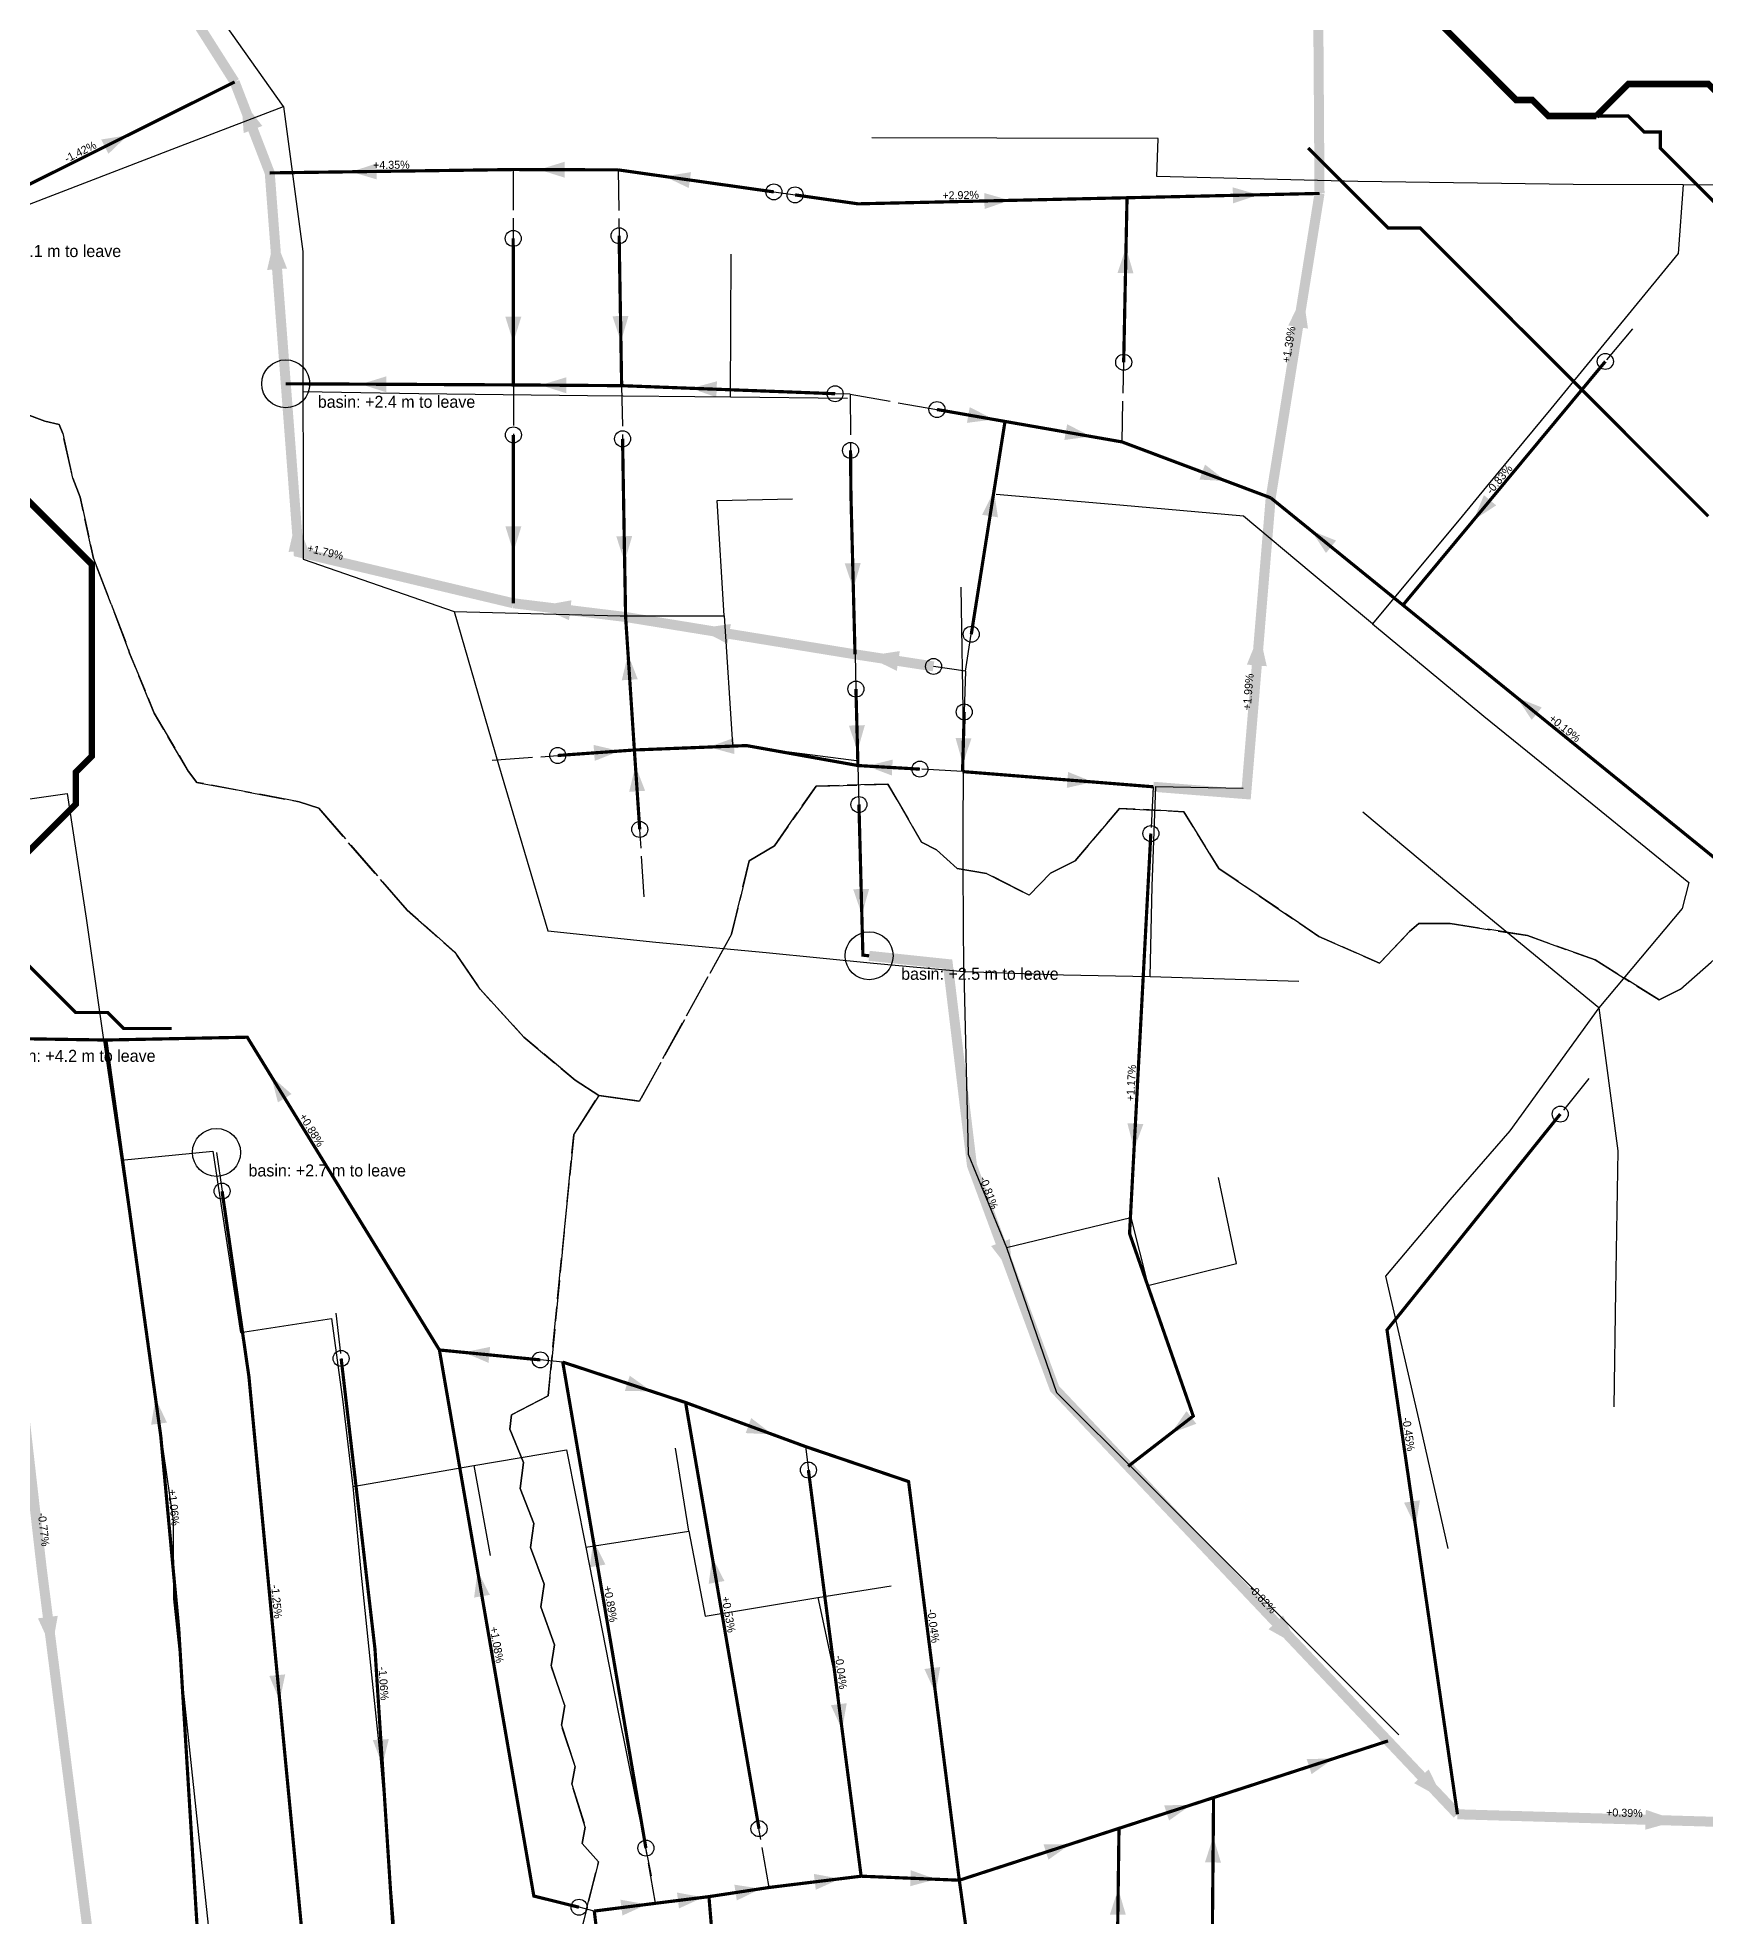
# Model space of a CAD drawing. Header units: metres. Extents: x 442821 to 452274, y 2561971 to 2571293.
# Drawn here: x 450322.4 to 450739.3, y 2569671.4 to 2570141 of the extents above; entities that cross this region are included whole.
import ezdxf
from ezdxf.enums import TextEntityAlignment as Align

# ---------------------------------------------------------------- set-up
doc = ezdxf.new("R2010")
doc.units = ezdxf.units.M
doc.header["$LTSCALE"] = 8
doc.linetypes.add('DASHDOT', pattern=[3.556, 2.54, -0.508, 0, -0.508])
doc.linetypes.add('DASHED', pattern=[1.524, 1.27, -0.254])
for name, color, linetype in [('A_ARROWS', 7, 'Continuous'), ('A_BASINS', 1, 'Continuous'), ('A_BRANCH', 7, 'Continuous'), ('A_BUILT_2006', 252, 'Continuous'), ('A_CATCHMENTS', 7, 'Continuous'), ('A_GRADIENT', 8, 'Continuous'), ('A_HEAD_GAP', 8, 'Continuous'), ('A_HEADS', 8, 'Continuous'), ('A_LATERAL', 7, 'Continuous'), ('A_STREAMS', 5, 'Continuous'), ('A_SUBMAIN', 7, 'Continuous')]:
    doc.layers.add(name, color=color, linetype=linetype)

msp = doc.modelspace()

# ---------------------------------------------------------------- linework, layer by layer
at = {"layer": 'A_ARROWS', "color": 3}
for points in [[(450373.37, 2570125.5), (450378.58, 2570118.93), (450373.91, 2570117.13)], [(450344.95, 2570116.61), (450340.11, 2570111.96), (450338.33, 2570115.54)], [(450447.76, 2570108.01), (450454.17, 2570109.99), (450454.15, 2570105.99)], [(450400.77, 2570107.47), (450407.14, 2570109.56), (450407.19, 2570105.56)], [(450479.11, 2570106.31), (450485.72, 2570107.39), (450485.16, 2570103.43)], [(450565.46, 2570100.32), (450559.1, 2570098.18), (450559.01, 2570102.17)], [(450627.58, 2570101.72), (450621.22, 2570099.58), (450621.13, 2570103.58)], [(450381.65, 2570091.09), (450384.75, 2570083.3), (450379.77, 2570082.92)], [(450594.45, 2570088.54), (450596.32, 2570082.1), (450592.32, 2570082.18)], [(450638.73, 2570076.57), (450639.94, 2570068.27), (450635, 2570069.07)], [(450441.31, 2570064.84), (450439.31, 2570071.24), (450443.31, 2570071.24)], [(450468.2, 2570065), (450466.1, 2570071.37), (450470.1, 2570071.43)], [(450403.19, 2570054.38), (450409.6, 2570056.35), (450409.58, 2570052.35)], [(450448.15, 2570054.15), (450454.56, 2570056.11), (450454.54, 2570052.11)], [(450485.74, 2570053.35), (450492.21, 2570055.11), (450492.06, 2570051.12)], [(450561.35, 2570045.57), (450554.7, 2570044.71), (450555.39, 2570048.65)], [(450585.7, 2570041.31), (450579.05, 2570040.44), (450579.74, 2570044.38)], [(450619.5, 2570030.16), (450612.81, 2570030.54), (450614.21, 2570034.29)], [(450561.46, 2570027.74), (450562.44, 2570021.11), (450558.49, 2570021.73)], [(450681.36, 2570020.44), (450683.91, 2570026.64), (450686.99, 2570024.09)], [(450387.02, 2570020.61), (450390.12, 2570012.83), (450385.13, 2570012.45)], [(450441.33, 2570012.45), (450439.33, 2570018.85), (450443.33, 2570018.85)], [(450469.14, 2570010), (450467.03, 2570016.37), (450471.03, 2570016.44)], [(450640.74, 2570017.77), (450646.97, 2570015.29), (450644.45, 2570012.19)], [(450526.3, 2570003.24), (450524.14, 2570009.59), (450528.14, 2570009.69)], [(450447.59, 2569998.86), (450455.84, 2570000.37), (450455.23, 2569995.4)], [(450487.38, 2569993.26), (450495.68, 2569994.44), (450494.87, 2569989.51)], [(450529.63, 2569986.41), (450537.91, 2569987.67), (450537.16, 2569982.73)], [(450627.81, 2569992.06), (450629.64, 2569983.88), (450624.66, 2569984.29)], [(450469.99, 2569986.89), (450472.41, 2569980.63), (450468.42, 2569980.37)], [(450692.15, 2569976.06), (450698.38, 2569973.58), (450695.86, 2569970.48)], [(450527.35, 2569962.71), (450525.19, 2569969.05), (450529.18, 2569969.16)], [(450467.9, 2569962.69), (450461.66, 2569960.23), (450461.37, 2569964.22)], [(450490.09, 2569963.68), (450496.41, 2569965.93), (450496.57, 2569961.93)], [(450553.66, 2569959.51), (450551.84, 2569965.96), (450555.84, 2569965.85)], [(450529.65, 2569958.93), (450536.15, 2569960.56), (450535.92, 2569956.57)], [(450471.84, 2569959), (450474.26, 2569952.75), (450470.27, 2569952.48)], [(450586.19, 2569954.95), (450579.66, 2569953.47), (450579.97, 2569957.46)]]:
    msp.add_solid(points, dxfattribs=at)
at = {"layer": 'A_ARROWS', "color": 2}
for points in [[(450528.43, 2569921.79), (450526.26, 2569928.14), (450530.26, 2569928.24)], [(450596.46, 2569863.15), (450594.8, 2569869.65), (450598.79, 2569869.44)], [(450565.86, 2569832.32), (450560.74, 2569838.96), (450565.43, 2569840.69)], [(450475.89, 2569802.64), (450469.18, 2569802.74), (450470.43, 2569806.54)], [(450506.09, 2569791.87), (450499.39, 2569792.2), (450500.77, 2569795.96)], [(450605.74, 2569792.2), (450609.58, 2569797.69), (450612.03, 2569794.53)], [(450666.85, 2569768.77), (450663.95, 2569774.82), (450667.91, 2569775.4)], [(450461.31, 2569765.31), (450464.36, 2569759.34), (450460.41, 2569758.66)], [(450491.03, 2569761.19), (450494.09, 2569755.22), (450490.15, 2569754.54)], [(450637.4, 2569739.08), (450630.09, 2569743.17), (450633.72, 2569746.61)], [(450546.85, 2569727.14), (450544.06, 2569733.24), (450548.02, 2569733.74)], [(450523.49, 2569718.09), (450520.69, 2569724.18), (450524.65, 2569724.69)], [(450646.31, 2569710.83), (450640.84, 2569706.95), (450639.6, 2569710.75)], [(450673.8, 2569700.62), (450666.48, 2569704.71), (450670.11, 2569708.15)], [(450610.69, 2569699.25), (450605.22, 2569695.37), (450603.99, 2569699.18)], [(450732.32, 2569695.32), (450724.25, 2569693.06), (450724.39, 2569698.05)], [(450580.54, 2569689.46), (450575.07, 2569685.58), (450573.84, 2569689.38)], [(450616.25, 2569691.28), (450618.19, 2569684.86), (450614.19, 2569684.9)], [(450546.97, 2569680.68), (450540.5, 2569678.94), (450540.66, 2569682.94)], [(450503.19, 2569678.32), (450497.17, 2569675.38), (450496.56, 2569679.33)], [(450523.02, 2569680.81), (450516.91, 2569678.05), (450516.43, 2569682.02)], [(450592.5, 2569678.23), (450594.42, 2569671.8), (450590.42, 2569671.86)], [(450474.68, 2569674.4), (450468.58, 2569671.61), (450468.08, 2569675.58)], [(450488.82, 2569676.17), (450482.72, 2569673.39), (450482.22, 2569677.36)]]:
    msp.add_solid(points, dxfattribs=at)
at = {"layer": 'A_ARROWS', "color": 1}
for points in [[(450380.83, 2569881.36), (450385.88, 2569876.95), (450382.47, 2569874.86)], [(450428.95, 2569812.38), (450435.51, 2569813.75), (450435.12, 2569809.76)], [(450351.88, 2569800.89), (450354.74, 2569794.83), (450350.78, 2569794.28)], [(450432.39, 2569757.74), (450435.45, 2569751.77), (450431.51, 2569751.09)], [(450325.98, 2569738.29), (450322.49, 2569745.91), (450327.45, 2569746.54)], [(450382.92, 2569725.33), (450380.32, 2569731.51), (450384.3, 2569731.89)], [(450408.6, 2569709.22), (450406.19, 2569715.48), (450410.19, 2569715.73)]]:
    msp.add_solid(points, dxfattribs=at)
at = {"layer": 'A_BASINS', "color": 1}
for centre in [(450384.44, 2570054.48), (450530.25, 2569911.5), (450367.12, 2569862.35)]:
    msp.add_circle(centre, 6, dxfattribs=at)
at = {"layer": 'A_BRANCH', "color": 3, "const_width": 0.8}
for points in [[(450511.74, 2570101.69), (450527.47, 2570099.46), (450594.71, 2570100.98)], [(450593.87, 2570059.87), (450594.71, 2570100.98)], [(450441.29, 2570090.8), (450441.32, 2570054.2)], [(450467.76, 2570091.48), (450468.39, 2570054.01)], [(450521.75, 2570052), (450468.39, 2570054.01)], [(450555.78, 2569991.87), (450564.21, 2570045.07)], [(450468.62, 2570040.72), (450468.84, 2570027.41), (450469.38, 2569996.19)], [(450525.6, 2570037.82), (450525.7, 2570026.74), (450526.72, 2569986.86)], [(450526.95, 2569978.18), (450527.45, 2569959.06)], [(450554.02, 2569972.45), (450553.6, 2569957.55)], [(450542.93, 2569958.16), (450527.45, 2569959.06)]]:
    msp.add_lwpolyline(points, dxfattribs=at)
at = {"layer": 'A_BRANCH', "color": 3, "linetype": 'DASHED', "const_width": 0.8}
for points in [[(450441.33, 2570041.7), (450441.33, 2570028.03), (450441.34, 2569999.62)], [(450742.6, 2569935.12), (450663.68, 2569999.16)]]:
    msp.add_lwpolyline(points, dxfattribs=at)
at = {"layer": 'A_BRANCH', "color": 2, "const_width": 0.8}
for points in [[(450527.7, 2569949.32), (450528.69, 2569911.67), (450530.25, 2569911.5)], [(450600.66, 2569942.07), (450595.34, 2569842.08), (450603.55, 2569818.55)], [(450474.45, 2569688.48), (450453.67, 2569809.95)], [(450502.72, 2569693.33), (450484.37, 2569799.85)]]:
    msp.add_lwpolyline(points, dxfattribs=at)
at = {"layer": 'A_BRANCH', "color": 1, "const_width": 0.8}
for points in [[(450363.08, 2569655.74), (450357.68, 2569743.34), (450353.2, 2569791.4), (450339.48, 2569890.45)], [(450448.06, 2569810.5), (450422.84, 2569812.98)], [(450457.74, 2569673.68), (450446.44, 2569676.49), (450422.84, 2569812.98)]]:
    msp.add_lwpolyline(points, dxfattribs=at)
at = {"layer": 'A_BRANCH', "color": 2, "linetype": 'DASHED', "const_width": 0.8}
msp.add_lwpolyline([(450515.07, 2569782.97), (450528.25, 2569681.45)], dxfattribs=at)
at = {"layer": 'A_BUILT_2006', "color": 252}
for points in [[(450383.83, 2570123.75), (450361.12, 2570155.94)], [(450357.15, 2570113.51), (450383.83, 2570123.75)], [(450383.83, 2570123.75), (450388.69, 2570087.53)], [(450562.18, 2570115.86), (450530.96, 2570115.96)], [(450602.52, 2570115.75), (450562.18, 2570115.86)], [(450602.12, 2570106.32), (450602.52, 2570115.75)], [(450327.27, 2570102.04), (450357.15, 2570113.51)], [(450652.41, 2570105.02), (450602.12, 2570106.32)], [(450706.2, 2570104.31), (450652.41, 2570105.02)], [(450297.36, 2570090.55), (450327.27, 2570102.04)], [(450733.7, 2570104.21), (450706.2, 2570104.31)], [(450733.7, 2570104.21), (450732.47, 2570087.01)], [(450756.19, 2570104.01), (450733.7, 2570104.21)], [(450388.69, 2570087.53), (450388.7, 2570085.53), (450388.71, 2570052.52)], [(450495.57, 2570051.2), (450495.77, 2570086.89)], [(450732.47, 2570087.01), (450700.66, 2570048.19)], [(450388.71, 2570052.52), (450417.68, 2570052.09)], [(450388.71, 2570052.52), (450388.8, 2570032.25)], [(450417.68, 2570052.09), (450459.87, 2570051.52)], [(450459.87, 2570051.52), (450495.57, 2570051.2)], [(450495.57, 2570051.2), (450524.82, 2570050.85)], [(450700.66, 2570048.19), (450684.56, 2570028.8), (450678.45, 2570021.41)], [(450388.8, 2570032.25), (450388.75, 2570010.63)], [(450492.25, 2570025.33), (450511.07, 2570025.74)], [(450494.02, 2569996.47), (450492.25, 2570025.33)], [(450592.87, 2570024.1), (450562, 2570026.84)], [(450623.81, 2570021.36), (450592.87, 2570024.1)], [(450640.7, 2570007.26), (450623.81, 2570021.36)], [(450678.45, 2570021.41), (450656.05, 2569994.49)], [(450388.75, 2570010.63), (450426.56, 2569997.58)], [(450656.05, 2569994.49), (450640.7, 2570007.26)], [(450553.81, 2569967.78), (450553.28, 2570003.62)], [(450426.56, 2569997.58), (450437.65, 2569959.35)], [(450426.56, 2569997.58), (450468.02, 2569996.44)], [(450468.02, 2569996.44), (450494.02, 2569996.47)], [(450494.02, 2569996.47), (450496.07, 2569964.33)], [(450656.05, 2569994.49), (450683.86, 2569971.44)], [(450683.86, 2569971.44), (450710.95, 2569949.49)], [(450496.07, 2569964.33), (450527.7, 2569960.2)], [(450553.73, 2569932.87), (450553.81, 2569967.78)], [(450437.65, 2569959.35), (450449.91, 2569917.72)], [(450291.94, 2569946.64), (450329.8, 2569952.07)], [(450329.8, 2569952.07), (450334.53, 2569920.94)], [(450601, 2569928.88), (450601.9, 2569953.84)], [(450601.9, 2569953.84), (450623.72, 2569953.38)], [(450682.83, 2569922.99), (450653.63, 2569947.4)], [(450710.95, 2569949.49), (450735.14, 2569929.86)], [(450553.92, 2569907.62), (450553.73, 2569932.87)], [(450600.51, 2569906.34), (450601, 2569928.88)], [(450735.14, 2569929.86), (450733.43, 2569923.33)], [(450712.63, 2569898.49), (450682.83, 2569922.99)], [(450733.43, 2569923.33), (450712.63, 2569898.49)], [(450334.53, 2569920.94), (450339.94, 2569882.91)], [(450449.91, 2569917.72), (450476.97, 2569914.9)], [(450476.97, 2569914.9), (450504.47, 2569912.34)], [(450504.47, 2569912.34), (450531.34, 2569909.65)], [(450531.34, 2569909.65), (450553.92, 2569907.62)], [(450553.92, 2569907.62), (450578.8, 2569906.73)], [(450553.92, 2569907.62), (450554.98, 2569861.94)], [(450578.8, 2569906.73), (450600.51, 2569906.34)], [(450600.51, 2569906.34), (450637.68, 2569905.14)], [(450712.63, 2569898.49), (450690.43, 2569867.72)], [(450712.63, 2569898.49), (450717.37, 2569862.77)], [(450339.94, 2569882.91), (450343.28, 2569860.39)], [(450690.43, 2569867.72), (450675.37, 2569850.53)], [(450343.28, 2569860.39), (450366.21, 2569862.63)], [(450366.21, 2569862.63), (450369.38, 2569841.91)], [(450554.98, 2569861.94), (450564.59, 2569838.56)], [(450717.37, 2569862.77), (450716.83, 2569827.78)], [(450343.28, 2569860.39), (450347.79, 2569829.25)], [(450622.09, 2569834.58), (450617.57, 2569856.08)], [(450675.37, 2569850.53), (450659.29, 2569831.42)], [(450369.38, 2569841.91), (450373.15, 2569817.34)], [(450564.59, 2569838.56), (450595.69, 2569846.09)], [(450595.69, 2569846.09), (450599.92, 2569829.22), (450599.94, 2569829.13)], [(450564.59, 2569838.56), (450577.1, 2569802.35)], [(450599.94, 2569829.13), (450622.09, 2569834.58)], [(450347.79, 2569829.25), (450352.94, 2569793.33)], [(450659.29, 2569831.42), (450668.02, 2569793.58)], [(450716.83, 2569827.78), (450716.39, 2569798.79)], [(450373.15, 2569817.34), (450395.85, 2569820.87)], [(450395.85, 2569820.87), (450398.69, 2569800.05)], [(450398.69, 2569800.05), (450401.21, 2569778.86)], [(450577.1, 2569802.35), (450598.31, 2569781.15)], [(450352.94, 2569793.33), (450356.26, 2569770.33)], [(450668.02, 2569793.58), (450674.88, 2569763.39)], [(450431.48, 2569784.07), (450454.61, 2569788.03), (450454.64, 2569788.04)], [(450454.64, 2569788.04), (450459.46, 2569763.68)], [(450485.21, 2569767.7), (450481.85, 2569788.41)], [(450401.21, 2569778.86), (450431.48, 2569784.07)], [(450431.48, 2569784.07), (450435.49, 2569761.64)], [(450598.31, 2569781.15), (450619.53, 2569759.94)], [(450401.21, 2569778.86), (450403.22, 2569757.53)], [(450356.26, 2569770.33), (450356.36, 2569750.77)], [(450459.46, 2569763.68), (450485.21, 2569767.7)], [(450485.21, 2569767.7), (450489.25, 2569746.44)], [(450459.46, 2569763.68), (450467.63, 2569722.03)], [(450403.22, 2569757.53), (450405.46, 2569735.81)], [(450619.53, 2569759.94), (450640.75, 2569738.73)], [(450517.4, 2569751.14), (450535.78, 2569754.05)], [(450356.36, 2569750.77), (450360.86, 2569708.32)], [(450489.25, 2569746.44), (450517.4, 2569751.14)], [(450517.4, 2569751.14), (450517.4, 2569751.14), (450522.69, 2569726.71)], [(450640.75, 2569738.73), (450662.67, 2569716.81)], [(450405.46, 2569735.81), (450407.92, 2569711.83)], [(450467.63, 2569722.03), (450475.76, 2569681.57)], [(450407.92, 2569711.83), (450410.05, 2569687.58)], [(450360.86, 2569708.32), (450365.02, 2569669.22)], [(450410.05, 2569687.58), (450411.59, 2569667.98)], [(450615.98, 2569665.04), (450616, 2569687.11)]]:
    msp.add_lwpolyline(points, dxfattribs=at)
at = {"layer": 'A_CATCHMENTS', "color": 3, "linetype": 'DASHED'}
msp.add_lwpolyline([(450750.62, 2569918.64), (450733.06, 2569903.16), (450727.69, 2569900.48), (450711.71, 2569910.49), (450694.81, 2569916.54), (450675.47, 2569919.59), (450667.62, 2569919.6), (450665.28, 2569917.56), (450657.81, 2569909.63), (450642.67, 2569916.36), (450617.67, 2569933.34), (450608.94, 2569947.49), (450592.85, 2569948.35), (450581.75, 2569935.25), (450575.57, 2569932.12), (450570.21, 2569926.68), (450559.57, 2569932.1), (450552.25, 2569933.29), (450547.12, 2569937.97), (450543.35, 2569939.92), (450534.95, 2569954.38), (450516.98, 2569953.91), (450506.57, 2569938.95), (450500.28, 2569935.25), (450495.84, 2569916.89), (450472.84, 2569875.14), (450462.67, 2569876.61), (450456.76, 2569880.44), (450443.93, 2569891.19), (450433.03, 2569903.15), (450426.71, 2569912.43), (450414.8, 2569922.9), (450392.67, 2569948.39), (450387.82, 2569950), (450362.22, 2569954.85), (450360.13, 2569957.56), (450351.58, 2569972.13), (450345.38, 2569987.14), (450345.16, 2569988.01), (450336.38, 2570010.78), (450333.03, 2570026.14), (450331.21, 2570030.87), (450328.69, 2570042.09), (450327.84, 2570044.32), (450324.21, 2570045.12), (450303.76, 2570052.86)], dxfattribs=at)
at = {"layer": 'A_CATCHMENTS', "color": 1, "linetype": 'DASHED'}
msp.add_lwpolyline([(450303.76, 2570052.86), (450324.21, 2570045.12), (450327.84, 2570044.32), (450328.69, 2570042.09), (450331.21, 2570030.87), (450333.03, 2570026.14), (450336.38, 2570010.78), (450345.16, 2569988.01), (450345.38, 2569987.14), (450351.58, 2569972.13), (450360.13, 2569957.56), (450362.22, 2569954.85), (450387.82, 2569950), (450392.67, 2569948.39), (450414.8, 2569922.9), (450426.71, 2569912.43), (450433.03, 2569903.15), (450443.93, 2569891.19), (450456.76, 2569880.44), (450462.67, 2569876.61), (450456.41, 2569866.75), (450450.01, 2569801.51), (450440.86, 2569796.74), (450440.46, 2569793.17), (450443.82, 2569784.82), (450443.03, 2569778.38), (450446.41, 2569769.64), (450445.59, 2569763.58), (450449, 2569754.45), (450448.17, 2569748.79), (450451.59, 2569739.27), (450450.74, 2569733.99), (450454.16, 2569724.08), (450453.32, 2569719.2), (450456.74, 2569708.89), (450455.91, 2569704.41), (450459.31, 2569693.7), (450458.51, 2569689.65), (450462.59, 2569685.04), (450456.53, 2569660.7)], dxfattribs=at)
at = {"layer": 'A_CATCHMENTS', "color": 2, "linetype": 'DASHED'}
msp.add_lwpolyline([(450456.53, 2569660.7), (450462.59, 2569685.04), (450458.51, 2569689.65), (450459.31, 2569693.7), (450455.91, 2569704.41), (450456.74, 2569708.89), (450453.32, 2569719.2), (450454.16, 2569724.08), (450450.74, 2569733.99), (450451.59, 2569739.27), (450448.17, 2569748.79), (450449, 2569754.45), (450445.59, 2569763.58), (450446.41, 2569769.64), (450443.03, 2569778.38), (450443.82, 2569784.82), (450440.46, 2569793.17), (450440.86, 2569796.74), (450450.01, 2569801.51), (450456.41, 2569866.75), (450462.67, 2569876.61), (450472.84, 2569875.14), (450495.84, 2569916.89), (450500.28, 2569935.25), (450506.57, 2569938.95), (450516.98, 2569953.91), (450534.95, 2569954.38), (450543.35, 2569939.92), (450547.12, 2569937.97), (450552.25, 2569933.29), (450559.57, 2569932.1), (450570.21, 2569926.68), (450575.57, 2569932.12), (450581.75, 2569935.25), (450592.85, 2569948.35), (450608.94, 2569947.49), (450617.67, 2569933.34), (450642.67, 2569916.36), (450657.81, 2569909.63), (450665.28, 2569917.56), (450667.62, 2569919.6), (450675.47, 2569919.59), (450694.81, 2569916.54), (450711.71, 2569910.49), (450727.69, 2569900.48), (450733.06, 2569903.16), (450750.62, 2569918.64)], dxfattribs=at)
at = {"layer": 'A_HEAD_GAP', "color": 8, "linetype": 'DASHED'}
for points in [[(450441.27, 2570108.03), (450441.29, 2570090.8)], [(450467.49, 2570107.95), (450467.76, 2570091.48)], [(450506.43, 2570102.44), (450511.74, 2570101.69)], [(450721.06, 2570068.25), (450714.26, 2570060.06)], [(450593.46, 2570039.95), (450593.87, 2570059.87)], [(450441.32, 2570054.2), (450441.33, 2570041.7)], [(450468.39, 2570054.01), (450468.62, 2570040.72)], [(450525.47, 2570051.86), (450521.75, 2570052)], [(450525.47, 2570051.86), (450525.6, 2570037.82)], [(450525.47, 2570051.86), (450547.21, 2570048.05)], [(450554.31, 2569982.62), (450555.78, 2569991.87)], [(450526.72, 2569986.86), (450526.95, 2569978.18)], [(450554.31, 2569982.62), (450546.34, 2569983.84)], [(450554.31, 2569982.62), (450554.02, 2569972.45)], [(450435.99, 2569960.38), (450452.41, 2569961.57)], [(450527.45, 2569959.06), (450527.7, 2569949.32)], [(450553.6, 2569957.55), (450542.93, 2569958.16)], [(450601.28, 2569953.75), (450600.66, 2569942.07)], [(450474.05, 2569926.25), (450472.91, 2569943.1)], [(450710.16, 2569880.87), (450703, 2569871.95)], [(450367.12, 2569862.35), (450368.52, 2569852.68)], [(450396.96, 2569822.17), (450398.28, 2569810.85)], [(450453.67, 2569809.95), (450448.06, 2569810.5)], [(450514.31, 2569788.85), (450515.07, 2569782.97)], [(450505.25, 2569678.63), (450502.72, 2569693.33)], [(450476.82, 2569674.67), (450474.45, 2569688.48)], [(450461.55, 2569672.73), (450457.74, 2569673.68)]]:
    msp.add_lwpolyline(points, dxfattribs=at)
at = {"layer": 'A_HEADS', "color": 3}
for centre in [(450506.43, 2570102.44), (450511.74, 2570101.69), (450441.29, 2570090.8), (450467.76, 2570091.48), (450593.87, 2570059.87), (450714.26, 2570060.06), (450521.75, 2570052), (450547.21, 2570048.05), (450441.33, 2570041.7), (450468.62, 2570040.72), (450525.6, 2570037.82), (450555.78, 2569991.87), (450546.34, 2569983.84), (450526.95, 2569978.18), (450554.02, 2569972.45), (450452.41, 2569961.57), (450542.93, 2569958.16), (450472.91, 2569943.1)]:
    msp.add_circle(centre, 2, dxfattribs=at)
at = {"layer": 'A_HEADS', "color": 2}
for centre in [(450527.7, 2569949.32), (450600.66, 2569942.07), (450703, 2569871.95), (450515.07, 2569782.97), (450502.72, 2569693.33), (450474.45, 2569688.48)]:
    msp.add_circle(centre, 2, dxfattribs=at)
at = {"layer": 'A_HEADS', "color": 1}
for centre in [(450368.52, 2569852.68), (450398.28, 2569810.85), (450448.06, 2569810.5), (450457.74, 2569673.68)]:
    msp.add_circle(centre, 2, dxfattribs=at)
at = {"layer": 'A_LATERAL', "color": 3, "linetype": 'DASHDOT', "const_width": 0.8}
for points in [[(450295.94, 2570092.16), (450371.66, 2570129.93)], [(450714.26, 2570060.06), (450663.68, 2569999.16)], [(450471.57, 2569962.95), (450469.38, 2569996.19)], [(450452.41, 2569961.57), (450471.57, 2569962.95)], [(450472.91, 2569943.1), (450471.57, 2569962.95)], [(450553.6, 2569957.55), (450601.28, 2569953.75)]]:
    msp.add_lwpolyline(points, dxfattribs=at)
at = {"layer": 'A_LATERAL', "color": 3, "const_width": 0.8}
for points in [[(450441.27, 2570108.03), (450380.43, 2570107.19)], [(450467.49, 2570107.95), (450441.27, 2570108.03)], [(450506.43, 2570102.44), (450467.49, 2570107.95)], [(450594.71, 2570100.98), (450642.82, 2570102.06)], [(450441.32, 2570054.2), (450384.44, 2570054.48)], [(450468.39, 2570054.01), (450441.32, 2570054.2)], [(450547.21, 2570048.05), (450564.21, 2570045.07)], [(450564.21, 2570045.07), (450593.46, 2570039.95)], [(450593.46, 2570039.95), (450630.62, 2570025.98)], [(450527.45, 2569959.06), (450499.59, 2569964.05), (450471.57, 2569962.95)]]:
    msp.add_lwpolyline(points, dxfattribs=at)
at = {"layer": 'A_LATERAL', "color": 3, "linetype": 'DASHED', "const_width": 0.8}
msp.add_lwpolyline([(450663.68, 2569999.16), (450630.62, 2570025.98)], dxfattribs=at)
at = {"layer": 'A_LATERAL', "color": 1, "const_width": 0.8}
for points in [[(450339.48, 2569890.45), (450304.53, 2569891)], [(450422.84, 2569812.98), (450374.81, 2569891.16), (450339.48, 2569890.45)]]:
    msp.add_lwpolyline(points, dxfattribs=at)
at = {"layer": 'A_LATERAL', "color": 2, "linetype": 'DASHDOT', "const_width": 0.8}
for points in [[(450703, 2569871.95), (450659.69, 2569817.97), (450677.3, 2569696.92)], [(450603.55, 2569818.55), (450611.26, 2569796.46), (450594.99, 2569783.89)], [(450453.67, 2569809.95), (450484.37, 2569799.85)], [(450484.37, 2569799.85), (450514.31, 2569788.85)], [(450616.34, 2569701.09), (450659.94, 2569715.26)], [(450592.7, 2569693.41), (450616.34, 2569701.09)], [(450552.79, 2569680.44), (450592.7, 2569693.41)], [(450557.4, 2569647.39), (450552.79, 2569680.44)], [(450464.26, 2569650.21), (450461.55, 2569672.73)], [(450492.28, 2569651.47), (450490.21, 2569676.34)]]:
    msp.add_lwpolyline(points, dxfattribs=at)
at = {"layer": 'A_LATERAL', "color": 1, "linetype": 'DASHDOT', "const_width": 0.8}
for points in [[(450368.52, 2569852.68), (450375.23, 2569806.29), (450380.9, 2569746.44), (450390.45, 2569646.89)], [(450398.28, 2569810.85), (450406.73, 2569738.26), (450412.55, 2569647.89)]]:
    msp.add_lwpolyline(points, dxfattribs=at)
at = {"layer": 'A_LATERAL', "color": 2, "linetype": 'DASHED', "const_width": 0.8}
for points in [[(450514.31, 2569788.85), (450540.11, 2569780.09), (450552.79, 2569680.44)], [(450616.03, 2569666.57), (450616.34, 2569701.09)], [(450592.07, 2569645.47), (450592.7, 2569693.41)], [(450490.21, 2569676.34), (450505.25, 2569678.63)], [(450505.25, 2569678.63), (450528.25, 2569681.45)], [(450528.25, 2569681.45), (450552.79, 2569680.44)], [(450461.55, 2569672.73), (450476.82, 2569674.67)], [(450476.82, 2569674.67), (450490.21, 2569676.34)]]:
    msp.add_lwpolyline(points, dxfattribs=at)
at = {"layer": 'A_STREAMS', "color": 5}
for points, const_width in [([(450711.99, 2570121.41), (450707.99, 2570121.41), (450703.99, 2570121.41), (450699.99, 2570121.41), (450695.99, 2570125.41), (450691.98, 2570125.41), (450687.98, 2570129.41), (450683.98, 2570133.42), (450679.98, 2570137.42), (450675.98, 2570141.42), (450671.98, 2570145.42)], 1.6), ([(450743.99, 2570125.41), (450739.99, 2570129.41), (450735.99, 2570129.41), (450731.99, 2570129.41), (450727.99, 2570129.41), (450723.99, 2570129.41), (450719.99, 2570129.41), (450715.99, 2570125.41), (450711.99, 2570121.41)], 1.6), ([(450759.99, 2570081.4), (450755.99, 2570085.4), (450751.99, 2570089.4), (450747.99, 2570093.4), (450743.99, 2570097.4), (450739.99, 2570101.4), (450735.99, 2570105.41), (450731.99, 2570109.41), (450727.99, 2570113.41), (450727.99, 2570117.41), (450723.99, 2570117.41), (450719.99, 2570121.41), (450715.99, 2570121.41), (450711.99, 2570121.41)], 0.8), ([(450739.99, 2570021.38), (450735.99, 2570025.38), (450731.99, 2570029.38), (450727.99, 2570033.38), (450723.99, 2570037.38), (450719.99, 2570041.38), (450715.99, 2570045.39), (450711.99, 2570049.39), (450707.99, 2570053.39), (450703.99, 2570057.39), (450699.99, 2570061.39), (450695.99, 2570065.39), (450691.98, 2570069.39), (450687.98, 2570073.4), (450683.98, 2570077.4), (450679.98, 2570081.4), (450675.98, 2570085.4), (450671.98, 2570089.4), (450667.98, 2570093.4), (450663.98, 2570093.4), (450659.98, 2570093.4), (450655.98, 2570097.4), (450651.98, 2570101.4), (450647.98, 2570105.41), (450643.98, 2570109.41), (450639.98, 2570113.41)], 0.8), ([(450319.93, 2570025.38), (450323.93, 2570021.38), (450327.93, 2570017.38), (450331.94, 2570013.37), (450335.94, 2570009.37), (450335.94, 2570005.37), (450335.94, 2570001.37), (450335.94, 2569997.37), (450335.94, 2569993.37), (450335.94, 2569989.37), (450335.94, 2569985.36), (450335.94, 2569981.36), (450335.94, 2569977.36), (450335.94, 2569973.36), (450335.94, 2569969.36), (450335.94, 2569965.36), (450335.94, 2569961.36), (450331.94, 2569957.35), (450331.94, 2569953.35), (450331.94, 2569949.35), (450327.93, 2569945.35), (450323.93, 2569941.35), (450319.93, 2569937.35)], 1.6), ([(450355.94, 2569893.33), (450351.94, 2569893.33), (450347.94, 2569893.33), (450343.94, 2569893.33), (450339.94, 2569897.33), (450335.94, 2569897.33), (450331.94, 2569897.33), (450327.93, 2569901.34), (450323.93, 2569905.34), (450319.93, 2569909.34), (450315.93, 2569909.34), (450311.93, 2569909.34)], 0.8)]:
    msp.add_lwpolyline(points, dxfattribs=dict(at, const_width=const_width))
at = {"layer": 'A_SUBMAIN', "color": 3, "linetype": 'DASHED', "const_width": 2.5}
msp.add_lwpolyline([(450371.66, 2570129.93), (450332.39, 2570191.76), (450353.92, 2570306.69)], dxfattribs=at)
at = {"layer": 'A_SUBMAIN', "color": 3, "const_width": 2.5}
for points in [[(450642.82, 2570102.06), (450642.03, 2570216.23)], [(450630.62, 2570025.98), (450642.82, 2570102.06)], [(450441.34, 2569999.62), (450387.64, 2570012.39), (450384.44, 2570054.48)], [(450601.28, 2569953.75), (450624.48, 2569951.91), (450630.62, 2570025.98)], [(450469.38, 2569996.19), (450441.34, 2569999.62)], [(450526.72, 2569986.86), (450469.38, 2569996.19)], [(450546.34, 2569983.84), (450526.72, 2569986.86)]]:
    msp.add_lwpolyline(points, dxfattribs=at)
at = {"layer": 'A_SUBMAIN', "color": 3, "linetype": 'DASHDOT', "const_width": 2.5}
for points in [[(450380.43, 2570107.19), (450371.66, 2570129.93)], [(450384.44, 2570054.48), (450380.43, 2570107.19)]]:
    msp.add_lwpolyline(points, dxfattribs=at)
at = {"layer": 'A_SUBMAIN', "color": 2, "linetype": 'DASHDOT', "const_width": 2.5}
for points in [[(450530.25, 2569911.5), (450549.91, 2569909.43), (450555.95, 2569859.1), (450576.6, 2569803.32), (450594.99, 2569783.89)], [(450594.99, 2569783.89), (450659.94, 2569715.26)], [(450659.94, 2569715.26), (450677.3, 2569696.92)]]:
    msp.add_lwpolyline(points, dxfattribs=at)
at = {"layer": 'A_SUBMAIN', "color": 1, "linetype": 'DASHDOT', "const_width": 2.5}
msp.add_lwpolyline([(450304.53, 2569891), (450316.05, 2569823.21), (450323.45, 2569758.24), (450337.87, 2569644.53)], dxfattribs=at)
at = {"layer": 'A_SUBMAIN', "color": 2, "linetype": 'DASHED', "const_width": 2.5}
msp.add_lwpolyline([(450677.3, 2569696.92), (450760.66, 2569694.5)], dxfattribs=at)

# ---------------------------------------------------------------- texts
at = {"layer": 'A_BASINS', "color": 1}
for s, p in [('basin: +3.1 m to leave', (450303.94, 2570086.16)), ('basin: +2.4 m to leave', (450392.44, 2570048.48)), ('basin: +2.5 m to leave', (450538.25, 2569905.5)), ('basin: +4.2 m to leave', (450312.53, 2569885)), ('basin: +2.7 m to leave', (450375.12, 2569856.35))]:
    msp.add_text(s, height=3, dxfattribs=at).set_placement(p)
at = {"layer": 'A_GRADIENT', "color": 3}
for s, rotation, p in [('-1.42%', 26.5101, (450333.8, 2570111.05)), ('+4.35%', 0.7945, (450410.85, 2570107.61)), ('+2.92%', 1.2917, (450553.15, 2570100.04)), ('+1.39%', 80.8875, (450636.72, 2570064.02)), ('-0.83%', 50.2914, (450688.97, 2570029.61)), ('+1.79%', 346.6238, (450393.96, 2570010.89)), ('+1.99%', 85.2596, (450626.59, 2569977.35)), ('+0.19%', 320.9439, (450703.14, 2569967.14))]:
    msp.add_text(s, height=2, rotation=rotation, dxfattribs=at).set_placement(p, align=Align.BOTTOM_CENTER)
at = {"layer": 'A_GRADIENT', "color": 2}
for s, rotation, p in [('+1.17%', 86.9545, (450597.33, 2569879.63)), ('-0.81%', -69.6854, (450558.69, 2569851.71)), ('-0.45%', -81.7233, (450663.52, 2569791.69)), ('+0.89%', 279.7119, (450464.06, 2569749.22)), ('-0.82%', -46.5778, (450627.47, 2569749.57)), ('+0.53%', 279.7753, (450493.55, 2569746.59)), ('-0.04%', -82.7441, (450544.73, 2569743.78)), ('-0.04%', -82.6063, (450521.66, 2569732.21)), ('+0.39%', -1.6574, (450718.98, 2569695.71))]:
    msp.add_text(s, height=2, rotation=rotation, dxfattribs=at).set_placement(p, align=Align.BOTTOM_CENTER)
at = {"layer": 'A_GRADIENT', "color": 1}
for s, rotation, p in [('+0.88%', 301.5666, (450389.57, 2569867.12)), ('+1.06%', 275.3246, (450354.87, 2569773.46)), ('-0.77%', -83.4966, (450322.35, 2569767.94)), ('-1.25%', -84.5863, (450380.57, 2569749.92)), ('+1.08%', 279.8114, (450435.63, 2569739)), ('-1.06%', -86.3205, (450407.29, 2569729.54))]:
    msp.add_text(s, height=2, rotation=rotation, dxfattribs=at).set_placement(p, align=Align.BOTTOM_CENTER)

doc.saveas('drawing.dxf')
